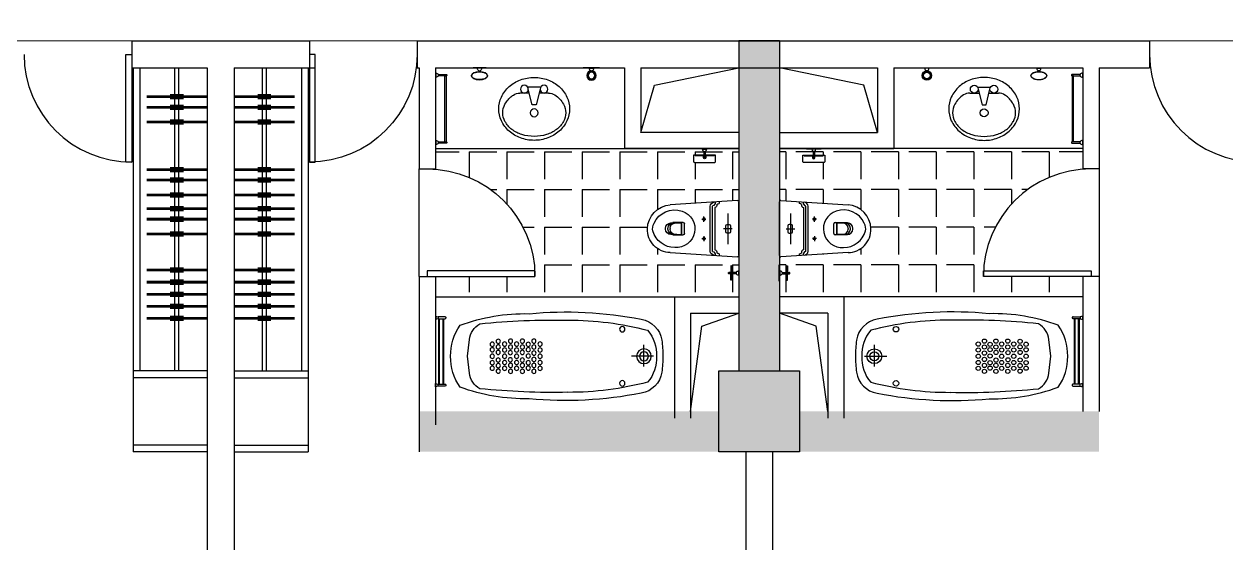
# Model space of a CAD drawing. Header units: centimetres. Extents: x 8510 to 15034, y -974 to 2536.
# Drawn here: x 13245 to 14137, y 357 to 742 of the extents above; entities that cross this region are included whole.
import ezdxf

# ---------------------------------------------------------------- set-up
doc = ezdxf.new("R2010")
doc.units = ezdxf.units.CM
for name, color, linetype in [('5', 5, 'Continuous'), ('BH', 3, 'Continuous'), ('DEBAN', 8, 'Continuous'), ('P5', 5, 'Continuous'), ('楼梯', 6, 'Continuous'), ('灰', 8, 'Continuous'), ('窗线', 2, 'Continuous'), ('轴线', 1, 'Continuous')]:
    doc.layers.add(name, color=color, linetype=linetype)
doc.layers.add('图层1', color=8, linetype='Continuous', lineweight=5)

# ---------------------------------------------------------------- blocks, each defined once
blk = doc.blocks.new('8')
at = {"layer": '5'}
for p, q in [((-323082, -96702.7), (-323206.5, -96716.2)), ((-322957.4, -96716.2), (-323082, -96702.7)), ((-323082, -98085), (-323082, -97920.2)), ((-323006, -98012.7), (-323167.2, -98012.7))]:
    blk.add_line(p, q, dxfattribs=at)
for centre, radius in [((-323192.7, -96930.7), 15.7), ((-323170.8, -96886.3), 15.7), ((-323151.6, -96930.7), 15.7), ((-323129.7, -96886.3), 15.7), ((-323109.8, -96930.1), 15.7), ((-323082, -96886.3), 15.7), ((-323054.1, -96930.1), 15.7), ((-323034.2, -96886.3), 15.7), ((-323012.4, -96930.7), 15.7), ((-322993.1, -96886.3), 15.7), ((-322971.2, -96930.7), 15.7), ((-323194, -97022), 15.7), ((-323172.1, -96977.7), 15.7), ((-323150.3, -97022), 15.7), ((-323128.4, -96977.7), 15.7), ((-323108.5, -97020.1), 15.7), ((-323082, -96977.7), 15.7), ((-323055.4, -97020.1), 15.7), ((-323035.5, -96977.7), 15.7), ((-323013.7, -97022), 15.7), ((-322991.8, -96977.7), 15.7), ((-322970, -97022), 15.7), ((-323194, -97110.2), 15.7), ((-323172.1, -97067.1), 15.7), ((-323150.3, -97110.2), 15.7), ((-323128.4, -97067.1), 15.7), ((-323110.4, -97109.5), 15.7), ((-323082, -97067.1), 15.7), ((-323053.5, -97109.5), 15.7), ((-323035.5, -97067.1), 15.7), ((-323013.7, -97110.2), 15.7), ((-322991.8, -97067.1), 15.7), ((-322970, -97110.2), 15.7), ((-323194, -97195.1), 15.7), ((-323170.2, -97153.3), 15.7), ((-323150.3, -97195.1), 15.7), ((-323130.4, -97153.3), 15.7), ((-323105.3, -97195.7), 15.7), ((-323083.9, -97153.3), 15.7), ((-323058.6, -97195.7), 15.7), ((-323033.6, -97153.3), 15.7), ((-323013.7, -97195.1), 15.7), ((-322993.7, -97153.3), 15.7), ((-322970, -97195.1), 15.7), ((-323172.1, -97241.4), 15.7), ((-323128.4, -97241.4), 15.7), ((-323082, -97241.4), 15.7), ((-323035.5, -97241.4), 15.7), ((-322991.8, -97241.4), 15.7), ((-323282.8, -97851.9), 20.2), ((-322881.2, -97851.9), 20.2), ((-323082, -98012.7), 55), ((-323082, -98012.7), 33.2)]:
    blk.add_circle(centre, radius, dxfattribs=at)
for centre, radius, start, end in [((-323081.5, -96987.2), 411, 90.07241, 124.04031), ((-323082.5, -96987.2), 411, 55.95969, 89.92759), ((-321999.2, -97131.5), 1399, 159.7224, 181.13194), ((-324164.7, -97131.5), 1399, 358.86806, 20.2776), ((-323189.7, -96867.3), 152, 96.34581, 151.0816), ((-322974.2, -96867.3), 152, 28.9184, 83.65419), ((-318001.3, -97342.2), 5349.6, 174.11665, 181.13722), ((-328162.6, -97342.2), 5349.6, 358.86278, 5.88335), ((-320521.5, -97432.9), 2889.4, 174.56406, 191.16837), ((-325642.4, -97432.9), 2889.4, 348.83163, 5.43594), ((-321063, -97456.8), 2286.9, 179.78746, 194.77114), ((-325100.9, -97456.8), 2286.9, 345.22886, 0.21254), ((-323173, -97961.7), 185.8, 189.5382, 261.26967), ((-322990.9, -97961.7), 185.8, 278.73033, 350.4618), ((-323099.3, -97840.4), 265.5, 228.73676, 273.73307), ((-323064.7, -97840.4), 265.5, 266.26693, 311.26324), ((-323085.1, -97259.6), 893.3, 262.52933, 270.19746), ((-323078.9, -97259.6), 893.3, 269.80254, 277.47067)]:
    blk.add_arc(centre, radius, start, end, dxfattribs=at)
blk = doc.blocks.new('9')
at = {"layer": '5'}
for p, q in [((-325782.7, -98279.8), (-325730.2, -98279.8)), ((-325730.2, -98279.8), (-325730.2, -98294.8)), ((-325714.2, -98276.8), (-325714.2, -98297.8)), ((-325712.2, -98274.8), (-325712.2, -98299.8)), ((-325710.2, -98261.4), (-325710.2, -98537.3)), ((-325730.2, -98294.8), (-325782.7, -98294.8)), ((-325774.1, -98779.8), (-325774.1, -98294.8)), ((-325768.1, -98779.8), (-325768.1, -98294.8)), ((-325742.2, -98779.8), (-325742.2, -98294.8)), ((-325736.2, -98779.8), (-325736.2, -98294.8)), ((-325710.2, -98537.3), (-325710.2, -98813.2)), ((-325730.2, -98779.8), (-325782.7, -98779.8)), ((-325782.7, -98794.8), (-325730.2, -98794.8)), ((-325730.2, -98794.8), (-325730.2, -98779.8)), ((-325714.2, -98797.8), (-325714.2, -98776.8)), ((-325712.2, -98799.8), (-325712.2, -98774.8))]:
    blk.add_line(p, q, dxfattribs=at)
for centre, radius, start, end in [((-325782.7, -98287.3), 7.5, 89.99723, 270.0039), ((-325713, -98327.4), 50.6, 91.36349, 109.87582), ((-325712.2, -98276.8), 2, 90, 180), ((-325710.2, -98274.8), 2, 90, 180), ((-325713, -98247.2), 50.6, 250.12598, 268.63471), ((-325712.2, -98297.8), 2, 180, 270), ((-325710.2, -98299.8), 2, 180, 270), ((-325782.7, -98787.3), 7.5, 89.9961, 270.00277), ((-325713, -98827.4), 50.6, 91.36529, 109.87402), ((-325713, -98747.2), 50.6, 250.12418, 268.63651), ((-325712.2, -98776.8), 2, 90, 180), ((-325712.2, -98797.8), 2, 180, 270), ((-325710.2, -98774.8), 2, 90, 180), ((-325710.2, -98799.8), 2, 180, 270)]:
    blk.add_arc(centre, radius, start, end, dxfattribs=at)
blk = doc.blocks.new('1')
at = {"layer": '楼梯'}
blk.add_lwpolyline([(3442.8, 18714.9), (2692.8, 18714.9), (2692.8, 18754.9), (3442.8, 18754.9)], close=True, dxfattribs=at)
blk.add_arc((3442.8, 18714.9), 750, 90, 180, dxfattribs=at)
blk = doc.blocks.new('7')
at = {"layer": '5'}
for p, q in [((-327911.6, -98043.2), (-327911.6, -97982.9)), ((-327855.4, -97989.8), (-327851.4, -97989.8)), ((-327855.4, -97989.8), (-327855.4, -98038.2)), ((-327851.4, -97989.8), (-327851.4, -98038.2)), ((-327911.6, -98103.4), (-327911.6, -98043.2)), ((-327908.1, -98027.7), (-327908.1, -98058.7)), ((-327889.6, -98038.2), (-327836.4, -98038.2)), ((-327889.6, -98038.2), (-327889.6, -98048.2)), ((-327889.6, -98048.2), (-327836.4, -98048.2)), ((-327855.4, -98096.6), (-327855.4, -98048.2)), ((-327855.4, -98096.6), (-327851.4, -98096.6)), ((-327851.4, -98096.6), (-327851.4, -98048.2))]:
    blk.add_line(p, q, dxfattribs=at)
for centre, radius, start, end in [((-327911.4, -98029.5), 3.8, 28.16801, 92.49756), ((-327911.4, -98056.9), 3.8, 267.50244, 331.83199), ((-327907.9, -98048.9), 21.2, 30.3402, 90.47475), ((-327907.9, -98037.5), 21.2, 269.50453, 329.68052), ((-327839.3, -98043.2), 5.75, 299.60202, 60.39798)]:
    blk.add_arc(centre, radius, start, end, dxfattribs=at)
blk = doc.blocks.new('5')
at = {"layer": '5'}
for p, q in [((-327911.3, -97734.5), (-327911.3, -97535.2)), ((-327900.7, -97525.2), (-327401.1, -97556.8)), ((-327763.6, -97535.2), (-327763.6, -97548.5)), ((-327715.9, -97734.5), (-327715.9, -97566)), ((-327698, -97900.9), (-327698, -97568.1)), ((-327829.1, -97622.5), (-327829.1, -97850.1)), ((-327732.3, -97576.8), (-327732.3, -97734.5)), ((-327651.3, -97682.6), (-327651.3, -97644.7)), ((-327911.3, -97933.9), (-327911.3, -97734.5)), ((-327861.6, -97735.9), (-327795.8, -97735.9)), ((-327847.7, -97714), (-327847.7, -97757.7)), ((-327823, -97704), (-327837.7, -97704)), ((-327813, -97757.7), (-327813, -97714)), ((-327732.3, -97734.5), (-327732.3, -97892.2)), ((-327715.9, -97903), (-327715.9, -97734.5)), ((-327636.5, -97664), (-327666, -97664)), ((-327507.7, -97734.5), (-327507.7, -97698)), ((-327507.7, -97771), (-327507.7, -97734.5)), ((-327497.7, -97688), (-327419.2, -97688)), ((-327484.4, -97692), (-327484.4, -97777.9)), ((-327449.7, -97692), (-327484.4, -97692)), ((-327484.4, -97692), (-327439.7, -97692)), ((-327484.4, -97777.9), (-327484.4, -97692)), ((-327468.7, -97692), (-327424, -97692)), ((-327405.7, -97692), (-327450.4, -97692)), ((-327399.7, -97732), (-327399.7, -97737.9)), ((-327384, -97737.9), (-327384, -97732)), ((-327365.7, -97737.9), (-327365.7, -97732)), ((-327837.7, -97767.7), (-327823, -97767.7)), ((-327636.5, -97808.4), (-327666, -97808.4)), ((-327651.3, -97789.8), (-327651.3, -97827.7)), ((-327419.2, -97781), (-327497.7, -97781)), ((-327439.7, -97777.9), (-327484.4, -97777.9)), ((-327424, -97777.9), (-327468.7, -97777.9)), ((-327450.4, -97777.9), (-327405.7, -97777.9)), ((-327401.1, -97912.2), (-327900.7, -97943.8)), ((-327763.6, -97920.5), (-327763.6, -97933.8))]:
    blk.add_line(p, q, dxfattribs=at)
for centre in [(-327651.3, -97664), (-327651.3, -97808.4)]:
    blk.add_circle(centre, 9.53, dxfattribs=at)
for centre, radius, start, end in [((-327901.3, -97535.2), 10, 86.37411, 180), ((-327760, -97562.5), 14.4, 29.84213, 104.26527), ((-327729.8, -97558.8), 18.1, 168.69266, 262.01589), ((-327711, -97543.4), 23.1, 165.45125, 257.66163), ((-327728, -97568.1), 30, 0, 90), ((-327415.1, -97740.2), 183.9, 1.77454, 85.63448), ((-327445.9, -97736.2), 138.4, 107.95051, 274.88977), ((-327432.9, -97761.7), 166.8, 23.83546, 109.49888), ((-327837.7, -97714), 10, 90, 180), ((-327823, -97714), 10, 0, 90), ((-327497.7, -97698), 10, 90, 180), ((-327439.7, -97732), 40, 0, 90), ((-327439.7, -97737.9), 40, 270, 0), ((-327432.9, -97707.3), 166.8, 269.57886, 344.64064), ((-327424, -97732), 40, 0, 90), ((-327424, -97737.9), 40, 270, 0), ((-327405.7, -97732), 40, 0, 90), ((-327405.7, -97737.9), 40, 270, 0), ((-327404.2, -97739.2), 173, 271.0304, 1.56058), ((-327344.4, -97732.8), 74.7, 345.52156, 30.95564), ((-327837.7, -97757.7), 10, 180, 270), ((-327823, -97757.7), 10, 270, 0), ((-327497.7, -97771), 10, 180, 270), ((-327760, -97906.5), 14.4, 255.73473, 330.15787), ((-327729.8, -97910.2), 18.1, 97.98411, 191.30734), ((-327711, -97925.6), 23.1, 102.33837, 194.54875), ((-327728, -97900.9), 30, 270, 0), ((-327901.3, -97933.9), 10, 180, 273.62589)]:
    blk.add_arc(centre, radius, start, end, dxfattribs=at)
blk = doc.blocks.new('6')
at = {"layer": '5'}
for p, q in [((-327749.8, -97420.3), (-327749.8, -97371.7)), ((-327749.8, -97371.7), (-327677.4, -97371.7)), ((-327739.8, -97373.8), (-327739.8, -97377.4)), ((-327739.8, -97373.8), (-327673.3, -97373.8)), ((-327739.8, -97377.4), (-327673.3, -97377.4)), ((-327723, -97323.3), (-327668.8, -97323.3)), ((-327702.2, -97373.8), (-327702.2, -97377.4)), ((-327654.8, -97326.4), (-327682.7, -97326.4)), ((-327677.4, -97371.7), (-327677.4, -97389.1)), ((-327673.3, -97343.1), (-327673.3, -97390.9)), ((-327664.3, -97343.1), (-327673.3, -97343.1)), ((-327668.8, -97323.3), (-327614.5, -97323.3)), ((-327664.3, -97343.1), (-327664.3, -97390.9)), ((-327664.3, -97373.8), (-327598.8, -97373.8)), ((-327664.3, -97377.4), (-327598.8, -97377.4)), ((-327660.2, -97389.1), (-327660.2, -97371.7)), ((-327660.2, -97371.7), (-327587.8, -97371.7)), ((-327598.8, -97373.8), (-327598.8, -97377.4)), ((-327587.8, -97371.7), (-327587.8, -97420.3)), ((-327593.2, -97425.7), (-327744.4, -97425.7))]:
    blk.add_line(p, q, dxfattribs=at)
for centre, radius, start, end in [((-327681.1, -97323.4), 3.42, 177.50244, 241.83199), ((-327663.7, -97326.6), 19.1, 179.50453, 239.68052), ((-327668.8, -97389.1), 8.59, 180, 0), ((-327668.8, -97388.3), 5.18, 209.60202, 330.39798), ((-327673.9, -97326.6), 19.1, 300.3402, 0.47475), ((-327656.5, -97323.4), 3.42, 298.16801, 2.49756), ((-327744.2, -97420.1), 5.54, 181.38637, 268.61363), ((-327593.2, -97420.3), 5.4, 270.03278, 359.96722)]:
    blk.add_arc(centre, radius, start, end, dxfattribs=at)
blk = doc.blocks.new('2')
at = {"layer": '5'}
for p, q in [((-327289.3, -96716.7), (-327229.1, -96716.7)), ((-327213.6, -96720.2), (-327244.6, -96720.2)), ((-327234.1, -96738.7), (-327234.1, -96739.3)), ((-327234.1, -96739.3), (-327234.1, -96748.7)), ((-327224.2, -96740.7), (-327234.1, -96740.7)), ((-327234.1, -96748.7), (-327234, -96749.4)), ((-327229.1, -96716.7), (-327168.8, -96716.7)), ((-327224.5, -96748.7), (-327224.6, -96749.3)), ((-327224.1, -96739.3), (-327224.5, -96748.7)), ((-327224.1, -96738.7), (-327224.1, -96739.3))]:
    blk.add_line(p, q, dxfattribs=at)
for radius in [35, 33, 27, 25]:
    blk.add_circle((-327229.1, -96773.9), radius, dxfattribs=at)
for centre, radius, start, end in [((-327242.8, -96716.9), 3.8, 177.50244, 241.83199), ((-327223.4, -96720.4), 21.2, 179.50453, 239.68052), ((-327229.1, -96752.5), 14.6, 69.99763, 110.00237), ((-327234.8, -96720.4), 21.2, 300.3402, 0.47475), ((-327215.4, -96716.9), 3.8, 298.16801, 2.49756)]:
    blk.add_arc(centre, radius, start, end, dxfattribs=at)
blk = doc.blocks.new('A$C0AD875A0')
at = {"layer": 'BH'}
for p, q in [((248.3, 204.5), (219.1, 87.6)), ((277.5, 204.5), (248.3, 204.5)), ((306.7, 87.6), (277.5, 204.5)), ((226.4, 116.8), (156.7, 116.8)), ((368.9, 116.8), (299.4, 116.8)), ((306.7, 73), (219.1, 73))]:
    blk.add_line(p, q, dxfattribs=at)
blk.add_lwpolyline([(0, 233.7, 0.109452), (19.5, 145.6, 0.102376), (77, 68.4, 0.093737), (160.9, 18.2, 0.088426), (262.9, 0, 0.088426), (364.9, 18.2, 0.093737), (448.8, 68.4, 0.102376), (506.3, 145.6, 0.109452), (525.8, 233.7, 0.109452), (506.3, 321.7, 0.102376), (448.8, 398.9, 0.093737), (364.9, 449.2, 0.088426), (262.9, 467.4, 0.088426), (160.9, 449.2, 0.093737), (77, 398.9, 0.102376), (19.5, 321.7, 0.109452)], format="xyb", close=True, dxfattribs=at)
for centre in [(262.9, 262.9), (189.9, 87.6), (335.9, 87.6)]:
    blk.add_circle(centre, 29.2, dxfattribs=at)
for centre, radius, start, end in [((210.7, 236.1), 188.3, 126.8699, 151.0888), ((242.3, 194), 241, 107.25794, 126.8699), ((262.9, 127.6), 310.6, 90, 107.25794), ((262.9, 127.6), 310.6, 72.74206, 90), ((283.5, 194), 241, 53.1301, 72.74206), ((315.1, 236.1), 188.3, 28.9112, 53.1301), ((162.2, 262.9), 133, 151.0888, 180), ((363.6, 262.9), 133, 0, 28.9112), ((162.2, 262.9), 133, 180, 208.9112), ((210.7, 289.6), 188.3, 208.9112, 233.1301), ((315.1, 289.6), 188.3, 302.25981, 331.0888), ((363.6, 262.9), 133, 331.0888, 0), ((242.3, 331.8), 241, 233.1301, 236.09549), ((156.7, 204.5), 87.6, 236.09549, 270), ((368.9, 204.5), 87.6, 270, 302.25981)]:
    blk.add_arc(centre, radius, start, end, dxfattribs=at)
blk = doc.blocks.new('3')
at = {"layer": '5'}
for p, q in [((-326309.8, -96716.3), (-326260.9, -96716.3)), ((-326276.4, -96719.8), (-326245.4, -96719.8)), ((-326255.9, -96738.3), (-326265.9, -96738.3)), ((-326265.9, -96738.3), (-326265.6, -96745.7)), ((-326260.9, -96716.3), (-326214.9, -96716.3)), ((-326255.9, -96738.3), (-326256.2, -96745.7))]:
    blk.add_line(p, q, dxfattribs=at)
for centre, radius, start, end in [((-326274.6, -96716.5), 3.8, 177.50244, 241.83199), ((-326255.2, -96720), 21.2, 179.50453, 239.68052), ((-326266.6, -96720), 21.2, 300.31948, 0.49547), ((-326247.2, -96716.5), 3.8, 298.16801, 2.49756)]:
    blk.add_arc(centre, radius, start, end, dxfattribs=at)
at = {"layer": '5', "extrusion": (0, 0, -1)}
blk.add_ellipse((-326260.9, -96775.3), major_axis=(-60, 0), ratio=0.49598, start_param=3.141593, end_param=9.424778, dxfattribs=at)
at = {"layer": '5'}
blk.add_open_spline([(-326201.9, -96775.3), (-326201.9, -96777.3), (-326202.3, -96779.3), (-326204, -96783.2), (-326205.3, -96785.1), (-326208.7, -96788.8), (-326210.8, -96790.6), (-326215.7, -96793.9), (-326218.6, -96795.4), (-326224.9, -96798.1), (-326228.3, -96799.4), (-326235.7, -96801.4), (-326239.6, -96802.2), (-326247.6, -96803.4), (-326251.8, -96803.8), (-326260.2, -96804.2), (-326264.4, -96804.1), (-326273.9, -96803.5), (-326279.1, -96802.8), (-326289, -96800.7), (-326293.7, -96799.4), (-326302, -96796.1), (-326305.7, -96794.1), (-326311.4, -96790.3), (-326313.5, -96788.5), (-326316.8, -96784.6), (-326318.1, -96782.6), (-326319.7, -96778.6), (-326320, -96776.6), (-326319.8, -96772.6), (-326319.2, -96770.5), (-326317.2, -96766.6), (-326315.7, -96764.6), (-326311.9, -96760.8), (-326309.6, -96759.1), (-326304.2, -96755.8), (-326301.1, -96754.2), (-326294.4, -96751.6), (-326290.7, -96750.4), (-326282.9, -96748.6), (-326278.8, -96747.9), (-326270.3, -96746.9), (-326266, -96746.6), (-326257.3, -96746.5), (-326253, -96746.8), (-326244.5, -96747.6), (-326240.4, -96748.3), (-326232.5, -96750.1), (-326228.7, -96751.2), (-326221.8, -96753.7), (-326218.6, -96755.2), (-326213.1, -96758.4), (-326210.6, -96760.2), (-326206.7, -96763.9), (-326205.1, -96765.9), (-326202.9, -96769.8), (-326202.2, -96771.8), (-326201.9, -96774.4), (-326201.9, -96774.8), (-326201.9, -96775.3)], degree=3, knots=[0, 0, 0, 0, 0.212569, 0.212569, 0.425137, 0.425137, 0.637706, 0.637706, 0.850274, 0.850274, 1.062843, 1.062843, 1.275411, 1.275411, 1.48798, 1.48798, 1.700548, 1.700548, 1.97117, 1.97117, 2.241791, 2.241791, 2.512412, 2.512412, 2.731114, 2.731114, 2.949816, 2.949816, 3.168518, 3.168518, 3.38722, 3.38722, 3.605922, 3.605922, 3.824624, 3.824624, 4.043326, 4.043326, 4.262028, 4.262028, 4.48073, 4.48073, 4.699432, 4.699432, 4.918134, 4.918134, 5.136836, 5.136836, 5.355538, 5.355538, 5.57424, 5.57424, 5.792942, 5.792942, 6.011644, 6.011644, 6.230346, 6.230346, 6.283185, 6.283185, 6.283185, 6.283185], dxfattribs=at)
blk = doc.blocks.new('4')
at = {"layer": '5'}
for p, q in [((-325729.3, -96757.6), (-325789.3, -96757.6)), ((-325789.3, -96767.6), (-325786.8, -96767.6)), ((-325776.8, -96767.6), (-325786.8, -96767.6)), ((-325786.8, -96767.6), (-325786.8, -97257.6)), ((-325776.8, -97257.6), (-325776.8, -96767.6)), ((-325776.8, -96767.6), (-325729.3, -96767.6)), ((-325729.3, -96757.6), (-325729.3, -96767.6)), ((-325710.8, -96747.1), (-325710.8, -96778.1)), ((-325707.3, -96732), (-325707.3, -97285.6)), ((-325707.3, -96745.1), (-325707.3, -96780.1)), ((-325786.8, -97257.6), (-325789.3, -97257.6)), ((-325789.3, -97267.6), (-325729.3, -97267.6)), ((-325776.8, -97257.6), (-325786.8, -97257.6)), ((-325729.3, -97257.6), (-325776.8, -97257.6)), ((-325729.3, -97257.6), (-325729.3, -97267.6)), ((-325710.8, -97247.1), (-325710.8, -97278.1)), ((-325707.3, -97245.1), (-325707.3, -97280.1))]:
    blk.add_line(p, q, dxfattribs=at)
for centre, radius, start, end in [((-325786.4, -96762.6), 5.75, 119.60202, 240.39798), ((-325710.9, -96768.3), 21.2, 89.52525, 149.6598), ((-325710.9, -96756.9), 21.2, 210.31948, 270.49547), ((-325707.4, -96748.9), 3.8, 87.50244, 151.83199), ((-325707.4, -96776.3), 3.8, 208.16801, 272.49756), ((-325786.4, -97262.6), 5.75, 119.60202, 240.39798), ((-325710.9, -97268.4), 21.2, 89.52525, 149.6598), ((-325710.9, -97256.9), 21.2, 210.31948, 270.49547), ((-325707.4, -97248.9), 3.8, 87.50244, 151.83199), ((-325707.4, -97276.4), 3.8, 208.16801, 272.49756)]:
    blk.add_arc(centre, radius, start, end, dxfattribs=at)

msp = doc.modelspace()

# ---------------------------------------------------------------- hatches: boundary and pattern name
at = {"layer": '灰'}
h = msp.add_hatch(dxfattribs=at)
h.set_pattern_fill('ANGLE', scale=4, style=0)
h.set_pattern_definition([(360, (-22830.528, 954.627), (0, -27.94), [20.32, -7.62]), (270, (-22830.528, 954.627), (-27.94, -2e-15), [20.32, -7.62])])
h.paths.add_polyline_path([(13724.56, 572.45), (13774.51, 569.29, 0.432873), (13775.58, 570.29), (13775.58, 559.08, 0.267007), (13775.26, 558.88, 0.268578), (13773.41, 557.83), (13769.99, 557.83), (13769.99, 562.66), (13769.59, 562.66), (13769.59, 557.83), (13768.09, 557.83, 0.58199), (13768.09, 556.83), (13769.59, 556.83), (13769.59, 551.99), (13769.99, 551.99), (13769.99, 556.83), (13773.41, 556.83, 0.268772), (13775.26, 555.78, 0.267007), (13775.58, 555.58), (13775.58, 539.53), (13727.58, 539.53), (13550.08, 539.53), (13550.08, 554.63), (13624.08, 554.63), (13624.08, 558.89), (13623.96, 558.89, 0.39867), (13544.08, 634.63), (13550.08, 634.63), (13550.08, 649.63), (13748.43, 649.63, 0.288302), (13748.61, 649.31, 0.268578), (13749.56, 647.65), (13749.56, 644.57), (13749.15, 644.57), (13749.15, 644.79), (13741.91, 644.79), (13741.91, 639.93, 0.414549), (13742.45, 639.39), (13757.54, 639.39, 0.42846), (13758.11, 639.95), (13758.11, 644.79), (13750.87, 644.79), (13750.87, 644.57), (13750.46, 644.57), (13750.46, 647.65, 0.268772), (13751.4, 649.31, 0.288302), (13751.58, 649.63), (13755.43, 649.63), (13775.58, 649.63), (13775.58, 610.15, 0.432873), (13774.51, 611.15), (13724.56, 607.99, 0.383163), (13707.58, 590.22, 0.416926)])
h = msp.add_hatch(dxfattribs=at)
h.set_pattern_fill('ANGLE', scale=4, style=0)
h.set_pattern_definition([(180, (50411.682, 954.627), (0, -27.94), [20.32, -7.62]), (270, (50411.682, 954.627), (27.94, -2e-15), [20.32, -7.62])])
h.paths.add_polyline_path([(13856.6, 572.45), (13806.64, 569.29, -0.432873), (13805.58, 570.29), (13805.58, 559.08, -0.267007), (13805.9, 558.88, -0.268578), (13807.75, 557.83), (13811.16, 557.83), (13811.16, 562.66), (13811.56, 562.66), (13811.56, 557.83), (13813.06, 557.83, -0.58199), (13813.06, 556.83), (13811.56, 556.83), (13811.56, 551.99), (13811.16, 551.99), (13811.16, 556.83), (13807.75, 556.83, -0.268772), (13805.9, 555.78, -0.267007), (13805.58, 555.58), (13805.58, 539.53), (13853.58, 539.53), (14031.08, 539.53), (14031.08, 554.63), (13957.08, 554.63), (13957.08, 558.89), (13957.19, 558.89, -0.39867), (14037.08, 634.63), (14031.08, 634.63), (14031.08, 649.63), (13832.72, 649.63, -0.288302), (13832.54, 649.31, -0.268578), (13831.6, 647.65), (13831.6, 644.57), (13832.01, 644.57), (13832.01, 644.79), (13839.25, 644.79), (13839.25, 639.93, -0.414549), (13838.71, 639.39), (13823.62, 639.39, -0.42846), (13823.05, 639.95), (13823.05, 644.79), (13830.29, 644.79), (13830.29, 644.57), (13830.7, 644.57), (13830.7, 647.65, -0.268772), (13829.75, 649.31, -0.288302), (13829.57, 649.63), (13825.73, 649.63), (13805.58, 649.63), (13805.58, 610.15, -0.432873), (13806.64, 611.15), (13856.6, 607.99, -0.383163), (13873.58, 590.22, -0.416926)])

# ---------------------------------------------------------------- linework, layer by layer
at = {"layer": '5', "color": 7, "linetype": 'Continuous', "ltscale": 0.83333}
for p, q in [((13356.58, 484.63), (13356.58, 709.63)), ((13359.58, 484.63), (13359.58, 709.63)), ((13421.58, 484.63), (13421.58, 709.63)), ((13424.58, 484.63), (13424.58, 709.63))]:
    msp.add_line(p, q, dxfattribs=at)
at = {"layer": '5', "color": 7}
for p, q in [((13550.08, 649.63), (13775.58, 649.63)), ((14031.08, 649.63), (13805.58, 649.63)), ((13550.08, 539.53), (13775.58, 539.53)), ((14031.08, 539.53), (13805.58, 539.53))]:
    msp.add_line(p, q, dxfattribs=at)
at = {"layer": '5', "color": 7, "linetype": 'Continuous', "ltscale": 0.83333}
for points, const_width in [([(13380.58, 688.15), (13335.58, 688.15)], 2), ([(13363.08, 688.15), (13353.08, 688.15)], 4), ([(13400.58, 688.15), (13445.58, 688.15)], 2), ([(13418.08, 688.15), (13428.08, 688.15)], 4), ([(13380.58, 680.41), (13335.58, 680.41)], 2), ([(13363.08, 680.41), (13353.08, 680.41)], 4), ([(13400.58, 680.41), (13445.58, 680.41)], 2), ([(13418.08, 680.41), (13428.08, 680.41)], 4), ([(13380.58, 669.33), (13335.58, 669.33)], 2), ([(13363.08, 669.33), (13353.08, 669.33)], 4), ([(13400.58, 669.33), (13445.58, 669.33)], 2), ([(13418.08, 669.33), (13428.08, 669.33)], 4), ([(13380.58, 634.05), (13335.58, 634.05)], 2), ([(13363.08, 634.05), (13353.08, 634.05)], 4), ([(13400.58, 634.05), (13445.58, 634.05)], 2), ([(13418.08, 634.05), (13428.08, 634.05)], 4), ([(13380.58, 626.31), (13335.58, 626.31)], 2), ([(13363.08, 626.31), (13353.08, 626.31)], 4), ([(13400.58, 626.31), (13445.58, 626.31)], 2), ([(13418.08, 626.31), (13428.08, 626.31)], 4), ([(13380.58, 615.23), (13335.58, 615.23)], 2), ([(13363.08, 615.23), (13353.08, 615.23)], 4), ([(13400.58, 615.23), (13445.58, 615.23)], 2), ([(13418.08, 615.23), (13428.08, 615.23)], 4), ([(13363.08, 605.05), (13353.08, 605.05)], 4), ([(13418.08, 605.05), (13428.08, 605.05)], 4), ([(13380.58, 605.05), (13335.58, 605.05)], 2), ([(13380.58, 597.31), (13335.58, 597.31)], 2), ([(13363.08, 597.31), (13353.08, 597.31)], 4), ([(13400.58, 605.05), (13445.58, 605.05)], 2), ([(13400.58, 597.31), (13445.58, 597.31)], 2), ([(13418.08, 597.31), (13428.08, 597.31)], 4), ([(13380.58, 586.23), (13335.58, 586.23)], 2), ([(13363.08, 586.23), (13353.08, 586.23)], 4), ([(13400.58, 586.23), (13445.58, 586.23)], 2), ([(13418.08, 586.23), (13428.08, 586.23)], 4), ([(13380.58, 559.5), (13335.58, 559.5)], 2), ([(13363.08, 559.5), (13353.08, 559.5)], 4), ([(13400.58, 559.5), (13445.58, 559.5)], 2), ([(13418.08, 559.5), (13428.08, 559.5)], 4), ([(13380.58, 550.53), (13335.58, 550.53)], 2), ([(13363.08, 550.53), (13353.08, 550.53)], 4), ([(13400.58, 550.53), (13445.58, 550.53)], 2), ([(13418.08, 550.53), (13428.08, 550.53)], 4), ([(13380.58, 541.57), (13335.58, 541.57)], 2), ([(13363.08, 541.57), (13353.08, 541.57)], 4), ([(13400.58, 541.57), (13445.58, 541.57)], 2), ([(13418.08, 541.57), (13428.08, 541.57)], 4), ([(13380.58, 532.6), (13335.58, 532.6)], 2), ([(13363.08, 532.6), (13353.08, 532.6)], 4), ([(13400.58, 532.6), (13445.58, 532.6)], 2), ([(13418.08, 532.6), (13428.08, 532.6)], 4), ([(13380.58, 523.63), (13335.58, 523.63)], 2), ([(13363.08, 523.63), (13353.08, 523.63)], 4), ([(13400.58, 523.63), (13445.58, 523.63)], 2), ([(13418.08, 523.63), (13428.08, 523.63)], 4)]:
    msp.add_lwpolyline(points, dxfattribs=dict(at, const_width=const_width))
at = {"layer": 'P5', "color": 7}
for p, q in [((13325.58, 709.63), (13325.58, 424.63)), ((13330.58, 709.63), (13330.58, 484.63)), ((13450.58, 709.63), (13450.58, 484.63)), ((13455.58, 709.63), (13455.58, 424.63)), ((13380.58, 484.63), (13325.58, 484.63)), ((13400.58, 484.63), (13455.58, 484.63)), ((13380.58, 479.63), (13325.58, 479.63)), ((13400.58, 479.63), (13455.58, 479.63)), ((13380.58, 429.63), (13325.58, 429.63)), ((13400.58, 429.63), (13455.58, 429.63)), ((13380.58, 424.63), (13325.58, 424.63)), ((13400.58, 424.63), (13455.58, 424.63))]:
    msp.add_line(p, q, dxfattribs=at)
at = {"layer": '图层1', "color": 7}
msp.add_lwpolyline([(9230.58, 904.63), (14250.58, 904.63), (14250.58, 729.63), (9230.58, 729.63)], close=True, dxfattribs=at)
at = {"layer": '灰', "color": 7}
for p, q in [((13538.08, 554.63), (13538.08, 634.63)), ((14043.08, 634.63), (14043.08, 554.63))]:
    msp.add_line(p, q, dxfattribs=at)
at = {"layer": '窗线', "color": 7}
for p, q in [((13712.8, 696.71), (13775.58, 709.63)), ((13868.36, 696.71), (13805.58, 709.63)), ((13702.58, 661.63), (13712.8, 696.71)), ((13878.58, 661.63), (13868.36, 696.71)), ((13748.11, 517.95), (13775.58, 527.53)), ((13833.04, 517.95), (13805.58, 527.53)), ((13739.58, 454.63), (13748.11, 517.95)), ((13841.58, 454.63), (13833.04, 517.95))]:
    msp.add_line(p, q, dxfattribs=at)
at = {"layer": '轴线', "color": 7}
for p, q in [((13324.58, 729.63), (13456.58, 729.63)), ((13324.58, 729.63), (13324.58, 709.63)), ((13456.58, 729.63), (13456.58, 709.63)), ((13536.58, 729.63), (14080.58, 729.63)), ((13536.58, 729.63), (13536.58, 709.63)), ((13775.58, 729.63), (13775.58, 484.63)), ((13805.58, 729.63), (13775.58, 729.63)), ((13805.58, 729.63), (13805.58, 484.63)), ((14080.58, 729.63), (14080.58, 709.63)), ((13324.58, 709.63), (13380.58, 709.63)), ((13380.58, 709.63), (13380.58, -204.87)), ((13400.58, 709.63), (13400.58, -204.87)), ((13400.58, 709.63), (13460.84, 709.63)), ((13535.95, 709.63), (13538.08, 709.63)), ((13538.08, 709.63), (13538.08, 634.63)), ((13550.08, 709.63), (13550.08, 634.63)), ((13550.08, 709.63), (13690.58, 709.63)), ((13690.58, 709.63), (13690.58, 649.63)), ((13702.58, 709.63), (13702.58, 661.63)), ((13702.58, 709.63), (13878.58, 709.63)), ((13878.58, 709.63), (13878.58, 661.63)), ((13890.58, 709.63), (13890.58, 649.63)), ((13890.58, 709.63), (14031.08, 709.63)), ((14031.08, 709.63), (14031.08, 634.63)), ((14043.08, 709.63), (14043.08, 634.63)), ((14043.08, 709.63), (14080.58, 709.63)), ((13775.58, 661.63), (13702.58, 661.63)), ((13805.58, 661.63), (13878.58, 661.63)), ((13775.58, 649.63), (13690.58, 649.63)), ((13805.58, 649.63), (13890.58, 649.63)), ((13538.08, 634.63), (13550.08, 634.63)), ((14043.08, 634.63), (14031.08, 634.63)), ((13538.08, 554.63), (13538.08, 424.63)), ((13538.08, 554.63), (13550.08, 554.63)), ((13550.08, 554.63), (13550.08, 444.63)), ((14043.08, 554.63), (14031.08, 554.63)), ((14031.08, 554.63), (14031.08, 454.63)), ((14043.08, 554.63), (14043.08, 454.63)), ((13727.58, 539.53), (13727.58, 449.5)), ((13727.58, 539.53), (13775.58, 539.53)), ((13853.58, 539.53), (13805.58, 539.53)), ((13853.58, 539.53), (13853.58, 449.5)), ((13739.58, 527.53), (13739.58, 449.5)), ((13739.58, 527.53), (13775.58, 527.53)), ((13841.58, 527.53), (13805.58, 527.53)), ((13841.58, 527.53), (13841.58, 449.5)), ((13780.58, 424.63), (13780.58, 42.13)), ((13800.58, 424.63), (13800.58, 42.13))]:
    msp.add_line(p, q, dxfattribs=at)
msp.add_lwpolyline([(13760.58, 484.63), (13820.58, 484.63), (13820.58, 424.63), (13760.58, 424.63)], close=True, dxfattribs=at)
for points in [[(13805.58, 469.63), (13775.58, 469.63), (13805.58, 729.63), (13775.58, 729.63)], [(13760.58, 484.63), (13820.58, 484.63), (13760.58, 424.63), (13820.58, 424.63)], [(14043.08, 424.63), (13538.08, 424.63), (14043.08, 454.63), (13538.08, 454.63)]]:
    msp.add_solid(points, dxfattribs=at)

# ---------------------------------------------------------------- block references
at = {"layer": '5', "color": 7, "linetype": 'Continuous', "extrusion": (0, 0, -1), "yscale": 0.1, "zscale": -0.1}
for name, p, xscale in [('4', (19020.65, 10380.51), 0.1), ('3', (19043.26, 10381.3), 0.1), ('2', (19056.9, 10381.3), 0.1), ('2', (-46638.05, 10381.3), -0.1), ('3', (-46624.41, 10381.3), -0.1), ('4', (-46601.8, 10380.51), -0.1), ('6', (19016.87, 10381.95), 0.1), ('6', (-46598.03, 10381.95), -0.1), ('5', (19015.55, 10363.67), 0.1), ('5', (-46596.71, 10363.67), -0.1), ('7', (19015.55, 10361.65), 0.1), ('7', (-46596.71, 10361.65), -0.1), ('9', (19020.95, 10352.83), 0.1), ('9', (-46602.1, 10352.83), -0.1)]:
    msp.add_blockref(name, p, dxfattribs=dict(at, xscale=xscale))
for p, xscale, rotation in [((-3903.72, -31812.64), 0.1, 270), ((-23677.44, -31812.64), -0.1, 90)]:
    msp.add_blockref('8', p, dxfattribs=dict(at, xscale=xscale, rotation=rotation))
at = {"layer": 'DEBAN', "color": 7, "yscale": 0.1, "zscale": 0.1, "rotation": 180}
for p, xscale in [((13597.21, 702.53), -0.1), ((13983.94, 702.53), 0.1)]:
    msp.add_blockref('A$C0AD875A0', p, dxfattribs=dict(at, xscale=xscale))
at = {"layer": '楼梯', "color": 7, "xscale": 0.1066666666651145, "yscale": 0.1066666666651145, "zscale": 0.1066666666666667, "rotation": 90}
for p in [(15320.83, 352.4), (16156.83, 352.4)]:
    msp.add_blockref('1', p, dxfattribs=at)
at = {"layer": '楼梯', "color": 7, "extrusion": (0, 0, -1), "xscale": 0.1066666666651145, "yscale": 0.1066666666651145, "zscale": -0.1066666666666667, "rotation": 90}
msp.add_blockref('1', (-11460.32, 352.4), dxfattribs=at)
at = {"layer": '楼梯', "color": 7, "yscale": 0.1066666666651145}
for p, xscale, zscale in [((13911.3, -1441.63), -0.1066666666665697, 0.1066666666666667), ((13669.85, -1441.63), 0.1066666666665697, 0.1066666666665697)]:
    msp.add_blockref('1', p, dxfattribs=dict(at, xscale=xscale, zscale=zscale))

doc.saveas('drawing.dxf')
